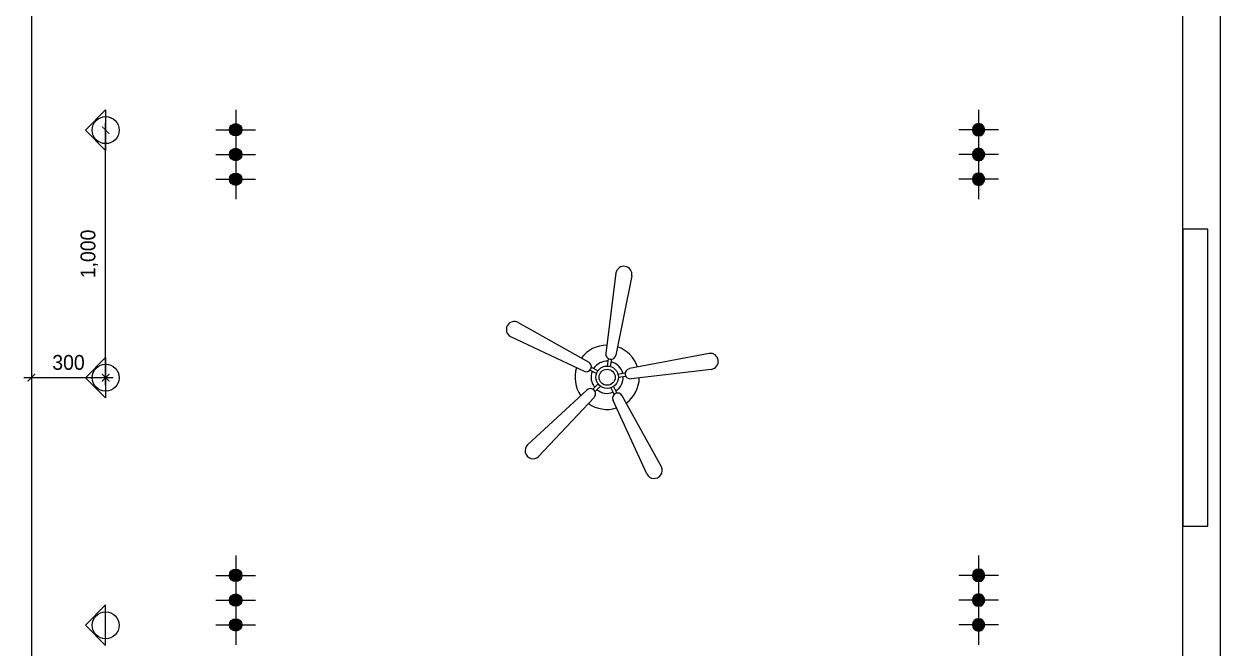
# Model space of a CAD drawing. Header units: millimetres. Extents: x 145965 to 228269, y 99354 to 115204.
# Drawn here: x 196108 to 200938, y 102900 to 105421 of the extents above; entities that cross this region are included whole.
import ezdxf

# ---------------------------------------------------------------- set-up
doc = ezdxf.new("R2010")
doc.units = ezdxf.units.MM
doc.header["$LTSCALE"] = 50
for name, color, linetype in [('03-WAL NEW', 3, 'Continuous'), ('06-FUR', 6, 'Continuous'), ('06-LIGHT', 4, 'Continuous'), ('07-DIM WAL', 5, 'Continuous'), ('RC-LIGHT', 7, 'Continuous'), ('벽1', 2, 'Continuous')]:
    doc.layers.add(name, color=color, linetype=linetype)
doc.styles.add('HY 울릉도 L', font='')
doc.styles.get('HY 울릉도 L').set_extended_font_data('HY울릉도L')
doc.dimstyles.new('30', dxfattribs={"dimscale": 30, "dimtxt": 2, "dimasz": 1, "dimexe": 1, "dimexo": 1, "dimgap": 1, "dimtad": 1, "dimdec": 0, "dimrnd": 0.05, "dimdsep": 46, "dimlunit": 6, "dimtxsty": 'HY 울릉도 L', "dimblk": 'ARCHTICK', "dimcen": 2.5, "dimdle": 1, "dimclrd": 133, "dimclre": 133, "dimclrt": 30, "dimadec": 0, "dimazin": 0, "dimtfac": 1, "dimtdec": 0, "dimtix": 1, "dimtmove": 2, "dimatfit": 3, "dimldrblk": 'ARCHTICK', "dimfxl": 1, "dimlwd": -1, "dimlwe": -1, "dimarcsym": 0})

# ---------------------------------------------------------------- blocks, each defined once
blk = doc.blocks.new('vidaisejh')
at = {"layer": '벽1'}
for p, q in [((157937.9, 66432.3), (157937.9, 62482.3)), ((153137.9, 66352.3), (153137.9, 60892.3))]:
    blk.add_line(p, q, dxfattribs=at)
blk = doc.blocks.new('VJSWJDEH')
at = {"layer": '03-WAL NEW'}
blk.add_line((200787.9, 101994.4), (200787.9, 106639.4), dxfattribs=at)
blk.add_lwpolyline([(200887.9, 103391.9), (200887.9, 104591.9), (200787.9, 104591.9), (200787.9, 103391.9)], close=True, dxfattribs=at)
blk.add_blockref('vidaisejh', (43000, 40207.2))
blk = doc.blocks.new('CELILNGPAN')
at = {"layer": '06-FUR', "color": 6}
for p, q in [((48717.2, -3709.4), (48676.4, -4034.6)), ((48781.1, -3721), (48717.1, -4041.2)), ((48322.4, -3909.7), (48607.1, -4069.5)), ((48291.6, -3966.9), (48588.2, -4106.2)), ((48682.4, -4085.6), (48687.2, -4056.2)), ((49093.7, -4034.6), (48771.7, -4096.2)), ((48638.6, -4116.2), (48612.1, -4102.6)), ((48644.6, -4104.7), (48618.1, -4091.1)), ((48695.2, -4087.7), (48700, -4058.3)), ((49102.3, -4098.9), (48778, -4137)), ((48725.1, -4117.8), (48754.5, -4113.2)), ((48727, -4130.6), (48756.5, -4126)), ((48360.1, -4404.3), (48600.1, -4182.9)), ((48645.1, -4158.1), (48623.9, -4179.1)), ((48654.2, -4167.3), (48633.1, -4188.3)), ((48696.1, -4174.1), (48709.5, -4200.7)), ((48707.7, -4168.3), (48721.1, -4194.9)), ((48404.9, -4451.3), (48629.1, -4212.2)), ((48842.1, -4521.2), (48705.7, -4224.6)), ((48900.6, -4493.1), (48742.5, -4206))]:
    blk.add_line(p, q, dxfattribs=at)
for radius in [45.4, 32.5]:
    blk.add_circle((48681.6, -4131), radius, dxfattribs=at)
for centre, radius, start, end in [((48749.2, -3715.2), 32.5, 349.67, 169.67), ((48307, -3938.3), 32.5, 61.67, 241.67), ((48681.6, -4131), 129.8, 90.4651, 143.078), ((48681.6, -4131), 129.8, 18.4651, 71.078), ((48696.7, -4037.9), 20.6, 170.7734, 350.7734), ((49098, -4066.8), 32.5, 277.67, 97.67), ((48681.6, -4131), 129.8, 162.4651, 215.078), ((48597.7, -4087.9), 20.6, 242.7734, 62.7734), ((48681.6, -4131), 64.9, 86.5125, 147.0342), ((48681.6, -4131), 64.9, 14.5125, 75.0342), ((48774.9, -4116.6), 20.6, 98.7734, 278.7734), ((48681.6, -4131), 64.9, 158.5125, 219.0342), ((48681.6, -4131), 64.9, 302.5125, 3.0342), ((48681.6, -4131), 129.8, 306.4651, 359.078), ((48614.6, -4197.5), 20.6, 314.7734, 134.7734), ((48681.6, -4131), 64.9, 230.5125, 291.0342), ((48724.1, -4215.3), 20.6, 26.7734, 206.7734), ((48681.6, -4131), 129.8, 234.4651, 287.078), ((48382.5, -4427.8), 32.5, 133.67, 313.67), ((48871.4, -4507.2), 32.5, 205.67, 25.67)]:
    blk.add_arc(centre, radius, start, end, dxfattribs=at)
blk = doc.blocks.new('1')
at = {"linetype": 'Continuous'}
h = blk.add_hatch(color=4, dxfattribs=at)
h.dxf.hatch_style = 1
edge = h.paths.add_edge_path()
edge.add_arc((11539653.5, -14273503.8), 37.5, 0, 360)
at = {"color": 1, "linetype": 'Continuous'}
for p, q in [((11539653.5, -14273637.1), (11539653.5, -14273370.5)), ((11539520.2, -14273503.8), (11539786.8, -14273503.8))]:
    blk.add_line(p, q, dxfattribs=at)
at = {"color": 4, "linetype": 'Continuous'}
for radius in [41.5, 37.5]:
    blk.add_circle((11539653.5, -14273503.8), radius, dxfattribs=at)
blk = doc.blocks.new('_ArchTick')
at = {"color": 0, "linetype": 'ByBlock', "const_width": 0.15}
blk.add_lwpolyline([(-0.5, -0.5), (0.5, 0.5)], dxfattribs=at)
blk = doc.blocks.new('*D1172')
at = {"layer": '07-DIM WAL', "color": 133}
for p, q in [((196467.9, 103991.9), (196107.9, 103991.9)), ((196137.9, 104021.9), (196137.9, 104021.9)), ((196437.9, 104021.9), (196437.9, 104021.9))]:
    blk.add_line(p, q, dxfattribs=at)
at = {"layer": 'Defpoints', "color": 0}
for p in [(196137.9, 103991.9), (196137.9, 103991.9), (196437.9, 103991.9)]:
    blk.add_point(p, dxfattribs=at)
at = {"layer": '07-DIM WAL', "color": 133, "xscale": 30, "yscale": 30, "zscale": 30, "rotation": 180}
blk.add_blockref('_ArchTick', (196137.9, 103991.9), dxfattribs=at)
at = {"layer": '07-DIM WAL', "color": 133, "xscale": 30, "yscale": 30, "zscale": 30}
blk.add_blockref('_ArchTick', (196437.9, 103991.9), dxfattribs=at)
at = {"layer": '07-DIM WAL', "color": 30, "insert": (196287.9, 104053.3), "char_height": 60, "attachment_point": 5, "style": 'HY 울릉도 L'}
blk.add_mtext('300', dxfattribs=at)
blk = doc.blocks.new('*D1173')
at = {"layer": '07-DIM WAL', "color": 133}
for p, q in [((196437.9, 103961.9), (196437.9, 105021.9)), ((196407.9, 104991.9), (196407.9, 104991.9)), ((196407.9, 103991.9), (196407.9, 103991.9))]:
    blk.add_line(p, q, dxfattribs=at)
at = {"layer": 'Defpoints', "color": 0}
for p in [(196437.9, 104991.9), (196437.9, 104991.9), (196437.9, 103991.9)]:
    blk.add_point(p, dxfattribs=at)
at = {"layer": '07-DIM WAL', "color": 133, "xscale": 30, "yscale": 30, "zscale": 30}
for p, rotation in [((196437.9, 104991.9), 90), ((196437.9, 103991.9), 270)]:
    blk.add_blockref('_ArchTick', p, dxfattribs=dict(at, rotation=rotation))
at = {"layer": '07-DIM WAL', "color": 30, "insert": (196372, 104491.9), "char_height": 60, "attachment_point": 5, "rotation": 90, "style": 'HY 울릉도 L'}
blk.add_mtext('1,000', dxfattribs=at)

msp = doc.modelspace()

# ---------------------------------------------------------------- linework, layer by layer
at = {"color": 4}
for p, q in [((196437.9, 105073.8), (196356, 104991.9)), ((196437.9, 105073.8), (196437.9, 104910)), ((196356, 104991.9), (196437.9, 104910)), ((196437.9, 104073.8), (196356, 103991.9)), ((196437.9, 104073.8), (196437.9, 103910)), ((196356, 103991.9), (196437.9, 103910)), ((196356, 102991.9), (196437.9, 103073.8)), ((196437.9, 102910), (196437.9, 103073.8)), ((196437.9, 102910), (196356, 102991.9))]:
    msp.add_line(p, q, dxfattribs=at)
for centre in [(196437.9, 104991.9), (196437.9, 103991.9), (196437.9, 102991.9)]:
    msp.add_circle(centre, 54.6, dxfattribs=at)

# ---------------------------------------------------------------- block references
at = {"layer": '06-LIGHT'}
msp.add_blockref('CELILNGPAN', (149781.3, 108124.6), dxfattribs=at)
at = {"layer": 'RC-LIGHT'}
msp.add_blockref('VJSWJDEH', (0, 0), dxfattribs=at)
at = {"layer": 'RC-LIGHT', "yscale": 0.6024096385271789, "zscale": 0.6024096385271789}
for p, xscale, rotation in [((8795459.2, 7056592), 0.6024096385271789, 270.0000000000005), ((-8398533.4, 7056592), -0.6024096385271789, 89.99999999999947), ((8795459.2, 7056492), 0.6024096385271789, 270.0000000000005), ((-8398533.4, 7056492), -0.6024096385271789, 89.99999999999947), ((8795459.2, 7056392), 0.6024096385271789, 270.0000000000005), ((-8398533.4, 7056392), -0.6024096385271789, 89.9999999999995), ((8795459.2, 7054792), 0.6024096385271789, 270.0000000000005), ((-8398533.4, 7054792), -0.6024096385271789, 89.99999999999947), ((8795459.2, 7054692), 0.6024096385271789, 270.0000000000005), ((-8398533.4, 7054692), -0.6024096385271789, 89.99999999999946), ((8795459.2, 7054592), 0.6024096385271789, 270.0000000000005), ((-8398533.4, 7054592), -0.6024096385271789, 89.99999999999946)]:
    msp.add_blockref('1', p, dxfattribs=dict(at, xscale=xscale, rotation=rotation))

# ---------------------------------------------------------------- dimensions: what is measured, and where the dimension line sits
at = {"layer": '07-DIM WAL'}
dim = msp.add_linear_dim(base=(196437.9, 104991.9), p1=(196437.9, 103991.9), p2=(196437.9, 104991.9), angle=90, dimstyle='30', dxfattribs=at)
dim.commit()
dim.dimension.update_dxf_attribs({"geometry": '*D1173', "text_midpoint": (196372, 104491.9)})
dim = msp.add_linear_dim(base=(196137.9, 103991.9), p1=(196437.9, 103991.9), p2=(196137.9, 103991.9), dimstyle='30', dxfattribs=at)
dim.commit()
dim.dimension.update_dxf_attribs({"geometry": '*D1172', "text_midpoint": (196287.9, 104053.3)})

doc.saveas('drawing.dxf')
